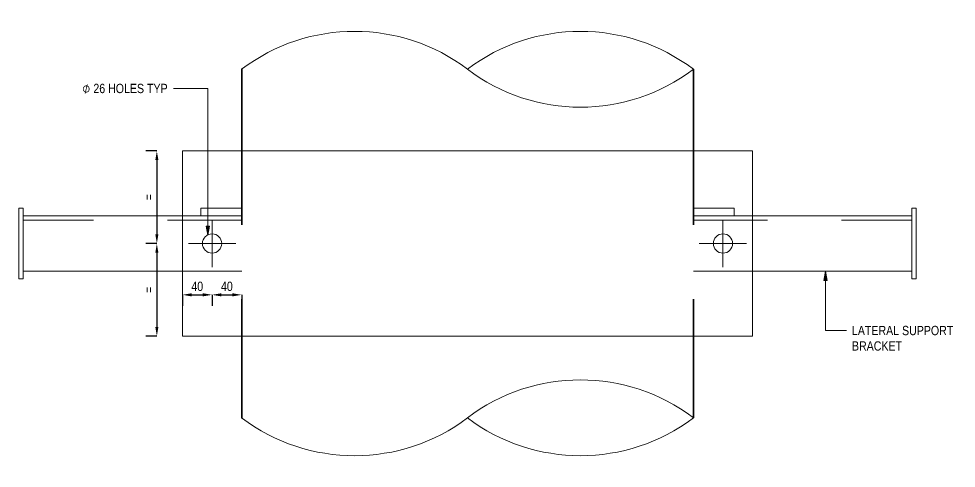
# Model space of a CAD drawing. Header units: metres. Extents: x 0.2 to 14.6, y -2.3 to 5.5.
# Drawn here: x 11.45 to 12.717, y 0.052 to 0.659 of the extents above; entities that cross this region are included whole.
import ezdxf

# ---------------------------------------------------------------- set-up
doc = ezdxf.new("R2010")
doc.units = ezdxf.units.M
doc.linetypes.add('JacobsCenter', pattern=[0.015, 0.009, -0.0015, 0.003, -0.0015])
doc.linetypes.add('JacobsDash', pattern=[0.0045, 0.003, -0.0015])
doc.layers.get('Defpoints').update_dxf_attribs({"color": 41})
for name, color, linetype, lineweight in [('A-ANNO-DIMS', 7, 'Continuous', 9), ('A-DETL', 7, 'Continuous', 13), ('A-DETL-GENF', 7, 'Continuous', 9), ('G-ANNO-TEXT', 7, 'Continuous', 9)]:
    doc.layers.add(name, color=color, linetype=linetype, lineweight=lineweight)
doc.styles.add('Arial Narrow_4', font='ARIALN.TTF', dxfattribs={"height": 0.0125})
doc.styles.add('Segoe UI Symbol', font='seguisym.ttf', dxfattribs={"height": 0.0125})
doc.dimstyles.new('Dimension_Standard_T_REO', dxfattribs={"dimscale": 0.3048, "dimtxt": 0.012793, "dimasz": 0.04101, "dimexe": 0.049213, "dimexo": 0.0625, "dimgap": 0.016404, "dimtad": 1, "dimdec": 0, "dimlfac": 1000, "dimzin": 0, "dimdsep": 46, "dimtxsty": 'Arial Narrow_4', "dimsah": 1, "dimcen": 0.09, "dimaunit": 1, "dimadec": 4, "dimazin": 0, "dimtfac": 1, "dimtdec": 4, "dimtix": 1, "dimtmove": 0, "dimatfit": 3, "dimfxl": 0.049213, "dimfxlon": 1, "dimtvp": 1, "dimtolj": 1, "dimtzin": 0, "dimlwd": 25, "dimlwe": 25, "dimarcsym": 2})

# ---------------------------------------------------------------- blocks, each defined once
blk = doc.blocks.new('CS_DET_Pile-Column_BreakLine - Tubular BreakLine-8852785-DRG-2873253 - SECTION 1')
at = {"layer": 'A-DETL-GENF', "lineweight": 18}
for centre, start, end in [((0.1525, -0.2022), 52.9573, 127.0427), ((0.4575, -0.2022), 52.9573, 127.0427), ((0.4575, 0.2019), 232.9573, 307.0427)]:
    blk.add_arc(centre, 0.2532, start, end, dxfattribs=at)
blk = doc.blocks.new('CS_DET_Pile-Column_BreakLine - Tubular BreakLine-8852736-DRG-2873253 - SECTION 1')
at = {"layer": 'A-DETL-GENF', "lineweight": 18}
for centre, start, end in [((0.4575, -0.2019), 52.9573, 127.0427), ((0.1525, 0.2022), 232.9573, 307.0427), ((0.4575, 0.2022), 232.9573, 307.0427)]:
    blk.add_arc(centre, 0.2532, start, end, dxfattribs=at)
blk = doc.blocks.new('DIMBLOCK21-DRG-2873253 - SECTION 1')
at = {"layer": 'A-ANNO-DIMS', "color": 0, "lineweight": 25, "transparency": 16777216}
for p, q in [((11.7115, 0.2862), (11.7115, 0.2712)), ((11.724, 0.2862), (11.739, 0.2862)), ((11.7515, 0.2862), (11.7515, 0.2712))]:
    blk.add_line(p, q, dxfattribs=at)
at = {"layer": 'A-ANNO-DIMS', "color": 0, "transparency": 16777216}
for points in [[(11.724, 0.2883), (11.724, 0.2841), (11.7115, 0.2862)], [(11.739, 0.2883), (11.739, 0.2841), (11.7515, 0.2862)]]:
    blk.add_solid(points, dxfattribs=at)
at = {"layer": 'Defpoints', "color": 0, "transparency": 16777216}
for p in [(11.7115, 0.3012), (11.7515, 0.3012), (11.7515, 0.2862)]:
    blk.add_point(p, dxfattribs=at)
at = {"layer": 'A-ANNO-DIMS', "color": 0, "lineweight": 25, "transparency": 16777216, "insert": (11.7315, 0.2976), "char_height": 0.0125, "width": 0.019007, "attachment_point": 5, "style": 'Arial Narrow_4'}
blk.add_mtext('\\A1;40', dxfattribs=at)
blk = doc.blocks.new('DIMBLOCK22-DRG-2873253 - SECTION 1')
at = {"layer": 'A-ANNO-DIMS', "color": 0, "lineweight": 25, "transparency": 16777216}
for p, q in [((11.6715, 0.2862), (11.6715, 0.2712)), ((11.684, 0.2862), (11.699, 0.2862)), ((11.7115, 0.2862), (11.7115, 0.2712))]:
    blk.add_line(p, q, dxfattribs=at)
at = {"layer": 'A-ANNO-DIMS', "color": 0, "transparency": 16777216}
for points in [[(11.684, 0.2883), (11.684, 0.2841), (11.6715, 0.2862)], [(11.699, 0.2883), (11.699, 0.2841), (11.7115, 0.2862)]]:
    blk.add_solid(points, dxfattribs=at)
at = {"layer": 'Defpoints', "color": 0, "transparency": 16777216}
for p in [(11.6715, 0.3012), (11.7115, 0.3012), (11.7115, 0.2862)]:
    blk.add_point(p, dxfattribs=at)
at = {"layer": 'A-ANNO-DIMS', "color": 0, "lineweight": 25, "transparency": 16777216, "insert": (11.6915, 0.2976), "char_height": 0.0125, "width": 0.019007, "attachment_point": 5, "style": 'Arial Narrow_4'}
blk.add_mtext('\\A1;40', dxfattribs=at)
blk = doc.blocks.new('DIMBLOCK23-DRG-2873253 - SECTION 1')
at = {"layer": 'A-ANNO-DIMS', "color": 0, "lineweight": 25, "transparency": 16777216}
for p, q in [((11.6369, 0.4804), (11.6219, 0.4804)), ((11.6369, 0.4679), (11.6369, 0.3679)), ((11.6369, 0.3554), (11.6219, 0.3554))]:
    blk.add_line(p, q, dxfattribs=at)
at = {"layer": 'A-ANNO-DIMS', "color": 0, "transparency": 16777216}
for points in [[(11.6349, 0.4679), (11.639, 0.4679), (11.6369, 0.4804)], [(11.6349, 0.3679), (11.639, 0.3679), (11.6369, 0.3554)]]:
    blk.add_solid(points, dxfattribs=at)
at = {"layer": 'Defpoints', "color": 0, "transparency": 16777216}
for p in [(11.6519, 0.4804), (11.6369, 0.3554), (11.6519, 0.3554)]:
    blk.add_point(p, dxfattribs=at)
at = {"layer": 'A-ANNO-DIMS', "color": 0, "lineweight": 25, "transparency": 16777216, "insert": (11.6257, 0.4179), "char_height": 0.0125, "width": 0.009991, "attachment_point": 5, "rotation": 90, "style": 'Arial Narrow_4'}
blk.add_mtext('\\A1;=', dxfattribs=at)
blk = doc.blocks.new('DIMBLOCK24-DRG-2873253 - SECTION 1')
at = {"layer": 'A-ANNO-DIMS', "color": 0, "lineweight": 25, "transparency": 16777216}
for p, q in [((11.6369, 0.3554), (11.6219, 0.3554)), ((11.6369, 0.3429), (11.6369, 0.2429)), ((11.6369, 0.2304), (11.6219, 0.2304))]:
    blk.add_line(p, q, dxfattribs=at)
at = {"layer": 'A-ANNO-DIMS', "color": 0, "transparency": 16777216}
for points in [[(11.6349, 0.3429), (11.639, 0.3429), (11.6369, 0.3554)], [(11.6349, 0.2429), (11.639, 0.2429), (11.6369, 0.2304)]]:
    blk.add_solid(points, dxfattribs=at)
at = {"layer": 'Defpoints', "color": 0, "transparency": 16777216}
for p in [(11.6519, 0.3554), (11.6369, 0.2304), (11.6519, 0.2304)]:
    blk.add_point(p, dxfattribs=at)
at = {"layer": 'A-ANNO-DIMS', "color": 0, "lineweight": 25, "transparency": 16777216, "insert": (11.6257, 0.2929), "char_height": 0.0125, "width": 0.009991, "attachment_point": 5, "rotation": 90, "style": 'Arial Narrow_4'}
blk.add_mtext('\\A1;=', dxfattribs=at)

msp = doc.modelspace()

# ---------------------------------------------------------------- hatches: boundary and pattern name
at = {"layer": 'G-ANNO-TEXT'}
for points in [[(11.7057, 0.3665), (11.7079, 0.379), (11.7035, 0.379)], [(12.54, 0.3179), (12.5378, 0.3054), (12.5422, 0.3054)]]:
    msp.add_hatch(color=256, dxfattribs=at).paths.add_polyline_path(points)

# ---------------------------------------------------------------- linework, layer by layer
at = {"layer": 'A-DETL', "lineweight": 35}
for p, q in [((11.7515, 0.5904), (11.7515, 0.4804)), ((12.3615, 0.5904), (12.3615, 0.4804)), ((11.7515, 0.2304), (11.7515, 0.1204)), ((12.3615, 0.2304), (12.3615, 0.1204))]:
    msp.add_line(p, q, dxfattribs=at)
at = {"layer": 'A-DETL'}
for p, q in [((11.6715, 0.4804), (11.6715, 0.2304)), ((12.4415, 0.4804), (11.6715, 0.4804)), ((12.4415, 0.4804), (12.4415, 0.2304)), ((11.4504, 0.4029), (11.4504, 0.3079)), ((11.4564, 0.4029), (11.4504, 0.4029)), ((11.4564, 0.4029), (11.4564, 0.3079)), ((11.6715, 0.3929), (11.4564, 0.3929)), ((12.4415, 0.3929), (12.6566, 0.3929)), ((12.6566, 0.4029), (12.6566, 0.3079)), ((12.6566, 0.4029), (12.6626, 0.4029)), ((12.6626, 0.4029), (12.6626, 0.3079)), ((11.6715, 0.3179), (11.4564, 0.3179)), ((12.4415, 0.3179), (12.6566, 0.3179)), ((11.4564, 0.3079), (11.4504, 0.3079)), ((12.6566, 0.3079), (12.6626, 0.3079)), ((12.4415, 0.2304), (11.6715, 0.2304))]:
    msp.add_line(p, q, dxfattribs=at)
at = {"layer": 'A-DETL', "linetype": 'JacobsDash', "lineweight": 35}
for p, q in [((11.7515, 0.4804), (11.7515, 0.2304)), ((12.3615, 0.4804), (12.3615, 0.2304))]:
    msp.add_line(p, q, dxfattribs=at)
at = {"layer": 'A-DETL', "linetype": 'JacobsDash'}
for p, q in [((11.6715, 0.3929), (11.7515, 0.3929)), ((11.6963, 0.4029), (11.6963, 0.3929)), ((11.7515, 0.4029), (11.6963, 0.4029)), ((12.3615, 0.4029), (12.4167, 0.4029)), ((12.4415, 0.3929), (12.3615, 0.3929)), ((12.4167, 0.4029), (12.4167, 0.3929)), ((11.7515, 0.3869), (11.4564, 0.3869)), ((12.3615, 0.3869), (12.6566, 0.3869)), ((11.6715, 0.3179), (11.7515, 0.3179)), ((12.4415, 0.3179), (12.3615, 0.3179))]:
    msp.add_line(p, q, dxfattribs=at)
at = {"layer": 'A-DETL', "linetype": 'JacobsCenter'}
for p, q in [((11.7115, 0.3874), (11.7115, 0.3234)), ((12.4015, 0.3874), (12.4015, 0.3234)), ((11.6795, 0.3554), (11.7435, 0.3554)), ((12.4335, 0.3554), (12.3695, 0.3554))]:
    msp.add_line(p, q, dxfattribs=at)
at = {"layer": 'A-DETL'}
for centre in [(11.7115, 0.3554), (12.4015, 0.3554)]:
    msp.add_circle(centre, 0.013, dxfattribs=at)
at = {"layer": 'G-ANNO-TEXT'}
for p, q in [((11.6666, 0.5646), (11.6593, 0.5646)), ((11.7057, 0.5646), (11.6666, 0.5646)), ((11.7057, 0.3665), (11.7057, 0.5646)), ((11.7079, 0.379), (11.7035, 0.379)), ((11.7035, 0.379), (11.7057, 0.3665)), ((11.7057, 0.3665), (11.7079, 0.379)), ((12.54, 0.3179), (12.5378, 0.3054)), ((12.5422, 0.3054), (12.54, 0.3179)), ((12.54, 0.3179), (12.54, 0.2381)), ((12.5378, 0.3054), (12.5422, 0.3054)), ((12.54, 0.2381), (12.5682, 0.2381))]:
    msp.add_line(p, q, dxfattribs=at)

# ---------------------------------------------------------------- block references
at = {"layer": 'A-DETL-GENF'}
for name, p in [('CS_DET_Pile-Column_BreakLine - Tubular BreakLine-8852785-DRG-2873253 - SECTION 1', (11.7515, 0.5906)), ('CS_DET_Pile-Column_BreakLine - Tubular BreakLine-8852736-DRG-2873253 - SECTION 1', (11.7515, 0.1202))]:
    msp.add_blockref(name, p, dxfattribs=at)

# ---------------------------------------------------------------- texts
at = {"layer": 'G-ANNO-TEXT', "char_height": 0.0125, "attachment_point": 1, "bg_fill": 3, "box_fill_scale": 1, "bg_fill_color": 256, "bg_fill_transparency": 0}
for s, insert, style in [('\\fSegoe UI Symbol|b0|i0|c254|p34|;⌀', (11.5363, 0.5708), 'Segoe UI Symbol'), ('LATERAL SUPPORT ', (12.5757, 0.2443), 'Arial Narrow_4'), ('BRACKET', (12.5757, 0.2235), 'Arial Narrow_4')]:
    msp.add_mtext(s, dxfattribs=dict(at, insert=insert, style=style))

# ---------------------------------------------------------------- dimensions: what is measured, and where the dimension line sits
at = {"layer": 'A-ANNO-DIMS', "lineweight": 25}
for base, p1, p2, picture, middle in [((11.6369, 0.3554), (11.6519, 0.4804), (11.6519, 0.3554), 'DIMBLOCK23-DRG-2873253 - SECTION 1', (11.6257, 0.4179)), ((11.6369, 0.2304), (11.6519, 0.3554), (11.6519, 0.2304), 'DIMBLOCK24-DRG-2873253 - SECTION 1', (11.6257, 0.2929))]:
    dim = msp.add_linear_dim(base=base, p1=p1, p2=p2, angle=90, text='=', dimstyle='Dimension_Standard_T_REO', override={"dimpost": '<>', "dimfxl": 0.125}, dxfattribs=at)
    dim.commit()
    dim.dimension.update_dxf_attribs({"geometry": picture, "text_midpoint": middle})
for base, p1, p2, picture, middle in [((11.7115, 0.2862), (11.6715, 0.3012), (11.7115, 0.3012), 'DIMBLOCK22-DRG-2873253 - SECTION 1', (11.6915, 0.2976)), ((11.7515, 0.2862), (11.7115, 0.3012), (11.7515, 0.3012), 'DIMBLOCK21-DRG-2873253 - SECTION 1', (11.7315, 0.2976))]:
    dim = msp.add_linear_dim(base=base, p1=p1, p2=p2, dimstyle='Dimension_Standard_T_REO', override={"dimpost": '<>', "dimfxl": 0.04}, dxfattribs=at)
    dim.commit()
    dim.dimension.update_dxf_attribs({"geometry": picture, "text_midpoint": middle})

# ---------------------------------------------------------------- next in the draw order: texts
at = {"layer": 'G-ANNO-TEXT', "insert": (11.5512, 0.5708), "char_height": 0.0125, "attachment_point": 1, "style": 'Arial Narrow_4', "bg_fill": 3, "box_fill_scale": 1, "bg_fill_color": 256, "bg_fill_transparency": 0}
msp.add_mtext('26 HOLES TYP', dxfattribs=at)

doc.saveas('drawing.dxf')
